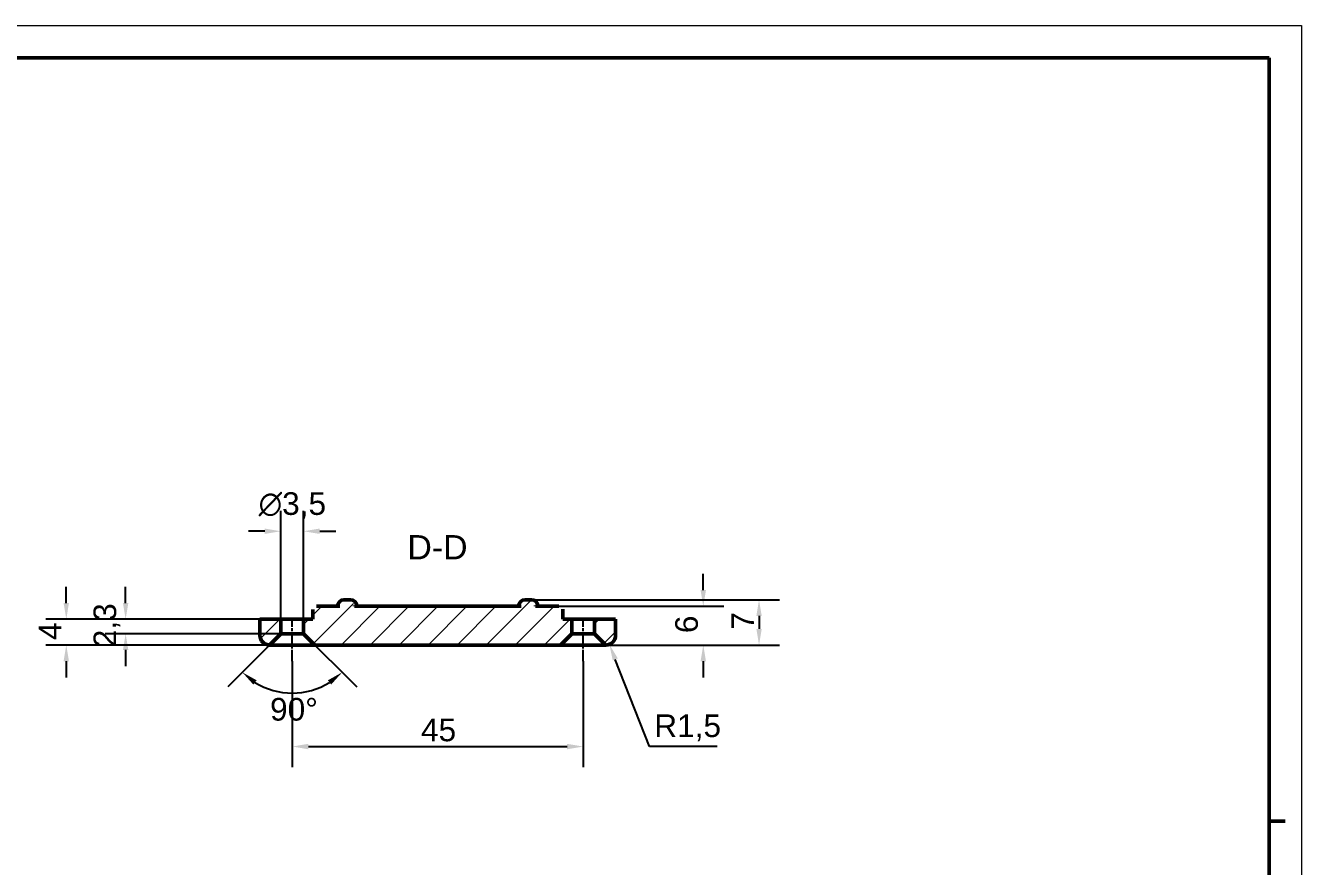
# Model space of a CAD drawing. Extents: x 0 to 594, y 0 to 420.
# Drawn here: x 396.7 to 594, y 290 to 420 of the extents above; entities that cross this region are included whole.
import ezdxf

# ---------------------------------------------------------------- set-up
doc = ezdxf.new("R2010")
doc.units = 0
doc.linetypes.add('CHAIN', pattern=[0.3543, 0.2362, -0.0295, 0.0591, -0.0295])
doc.layers.get('0').update_dxf_attribs({"lineweight": 25})
for name, color, linetype, lineweight in [('Geometria schizzo(ISO)', 7, 'Continuous', 50), ('Linea del centro(ISO)', 179, 'CHAIN', 25), ('Quote(ISO)', 7, 'Continuous', 25), ('Simboli(ISO)', 7, 'Continuous', 25), ('Spigoli visibili(ISO)', 7, 'Continuous', 50), ('Tratteggio', 3, 'Continuous', 9)]:
    doc.layers.add(name, color=color, linetype=linetype, lineweight=lineweight)
doc.styles.add('DEFAULT-ISO~0', font='ARIAL.TTF')
doc.styles.add('Stile testo32', font='ARIAL.TTF')
doc.dimstyles.new('DEFAULT-ISO-Metodo 1b', dxfattribs={"dimtxt": 3.5, "dimasz": 2.5, "dimexe": 3.175, "dimexo": 0, "dimgap": 0.762, "dimtad": 1, "dimtoh": 1, "dimrnd": 1e-08, "dimtxsty": 'DEFAULT-ISO~0', "dimcen": 0.09, "dimdle": 10, "dimclrd": 2, "dimclre": 2, "dimclrt": 6, "dimazin": 2, "dimtfac": 0.714286, "dimtofl": 0, "dimtmove": 0, "dimatfit": 3, "dimfxl": 0, "dimtolj": 1, "dimlwd": 25, "dimlwe": 25, "dimarcsym": 0})

# ---------------------------------------------------------------- blocks, each defined once
blk = doc.blocks.new('Bordi A2')
at = {"layer": 'Geometria schizzo(ISO)', "color": 4, "lineweight": 18}
for p, q in [((0, 420), (594, 420)), ((594, 420), (594, 0))]:
    blk.add_line(p, q, dxfattribs=at)
at = {"layer": 'Geometria schizzo(ISO)'}
for p, q in [((5, 415), (589, 415)), ((589, 415), (589, 5)), ((591.5, 297), (589, 297))]:
    blk.add_line(p, q, dxfattribs=at)
blk = doc.blocks.new('*D92')
at = {"layer": 'Defpoints', "color": 0, "linetype": 'Continuous'}
for p in [(437.92, 321.73), (482.92, 321.73), (482.92, 308.54)]:
    blk.add_point(p, dxfattribs=at)
at = {"layer": 'Quote(ISO)', "color": 2, "linetype": 'Continuous', "lineweight": 25}
for p, q in [((437.92, 321.73), (437.92, 305.37)), ((482.92, 321.73), (482.92, 305.37)), ((440.42, 308.54), (480.42, 308.54))]:
    blk.add_line(p, q, dxfattribs=at)
at = {"layer": 'Quote(ISO)', "color": 2, "linetype": 'Continuous'}
for points in [[(440.42, 308.96), (440.42, 308.12), (437.92, 308.54)], [(480.42, 308.96), (480.42, 308.12), (482.92, 308.54)]]:
    blk.add_solid(points, dxfattribs=at)
at = {"layer": 'Quote(ISO)', "color": 6, "linetype": 'Continuous', "lineweight": 25, "insert": (457.83, 312.86), "char_height": 3.5, "attachment_point": 1, "style": 'DEFAULT-ISO~0'}
blk.add_mtext('\\A1;45', dxfattribs=at)
blk = doc.blocks.new('*D93')
at = {"layer": 'Defpoints', "color": 0, "linetype": 'Continuous'}
for p in [(439.67, 341.82), (436.17, 328.23), (439.67, 328.23)]:
    blk.add_point(p, dxfattribs=at)
at = {"layer": 'Quote(ISO)', "color": 2, "linetype": 'Continuous', "lineweight": 25}
for p, q in [((436.17, 328.23), (436.17, 345)), ((439.67, 328.23), (439.67, 345)), ((433.67, 341.82), (431.17, 341.82)), ((442.17, 341.82), (444.67, 341.82))]:
    blk.add_line(p, q, dxfattribs=at)
at = {"layer": 'Quote(ISO)', "color": 2, "linetype": 'Continuous'}
for points in [[(433.67, 342.24), (433.67, 341.41), (436.17, 341.82)], [(442.17, 342.24), (442.17, 341.41), (439.67, 341.82)]]:
    blk.add_solid(points, dxfattribs=at)
at = {"layer": 'Quote(ISO)', "color": 6, "linetype": 'Continuous', "lineweight": 25, "insert": (432.73, 347.85), "char_height": 3.5, "attachment_point": 1, "style": 'DEFAULT-ISO~0'}
blk.add_mtext('\\A1;\\fAIGDT|b0|i0;\\H3.5000;n\\fArial|b0|i0;\\H3.5000;3,5', dxfattribs=at)
blk = doc.blocks.new('*D101')
at = {"layer": 'Defpoints', "color": 0, "linetype": 'Continuous'}
for p in [(437.92, 327.73), (439.67, 325.98), (434.42, 324.23), (435.1, 317.19)]:
    blk.add_point(p, dxfattribs=at)
at = {"layer": 'Quote(ISO)', "color": 2, "linetype": 'Continuous', "lineweight": 25}
for p, q in [((439.67, 325.98), (447.89, 317.77)), ((434.42, 324.23), (427.96, 317.77))]:
    blk.add_line(p, q, dxfattribs=at)
blk.add_arc((437.92, 327.73), 10.92, 238.1505, 301.8495, dxfattribs=at)
at = {"layer": 'Quote(ISO)', "color": 2, "linetype": 'Continuous'}
for points in [[(431.9, 318.13), (432.42, 318.78), (430.21, 320.01)], [(443.43, 318.78), (443.94, 318.13), (445.64, 320.01)]]:
    blk.add_solid(points, dxfattribs=at)
at = {"layer": 'Quote(ISO)', "color": 6, "linetype": 'Continuous', "lineweight": 25, "insert": (434.49, 316.05), "char_height": 3.5, "attachment_point": 1, "style": 'DEFAULT-ISO~0'}
blk.add_mtext('\\A1;90°', dxfattribs=at)
blk = doc.blocks.new('*D102')
at = {"layer": 'Defpoints', "color": 0, "linetype": 'Continuous'}
for p in [(486.42, 325.73), (486.97, 324.33)]:
    blk.add_point(p, dxfattribs=at)
at = {"layer": 'Quote(ISO)', "color": 2, "linetype": 'Continuous', "lineweight": 25}
for p, q in [((493.15, 308.54), (487.88, 322)), ((503.66, 308.54), (493.15, 308.54))]:
    blk.add_line(p, q, dxfattribs=at)
at = {"layer": 'Quote(ISO)', "color": 2, "linetype": 'Continuous'}
blk.add_solid([(488.27, 322.16), (487.49, 321.85), (486.97, 324.33)], dxfattribs=at)
at = {"layer": 'Quote(ISO)', "color": 6, "linetype": 'Continuous', "lineweight": 25, "insert": (493.91, 313.51), "char_height": 3.5, "attachment_point": 1, "style": 'DEFAULT-ISO~0'}
blk.add_mtext('\\A1;R1,5', dxfattribs=at)
blk = doc.blocks.new('*D103')
at = {"layer": 'Defpoints', "color": 0, "linetype": 'Continuous'}
for p in [(432.92, 328.23), (412.16, 325.98), (436.17, 325.98)]:
    blk.add_point(p, dxfattribs=at)
at = {"layer": 'Quote(ISO)', "color": 2, "linetype": 'Continuous', "lineweight": 25}
for p, q in [((412.16, 330.73), (412.16, 333.23)), ((432.92, 328.23), (408.98, 328.23)), ((436.17, 325.98), (408.98, 325.98)), ((412.16, 323.48), (412.16, 320.98))]:
    blk.add_line(p, q, dxfattribs=at)
at = {"layer": 'Quote(ISO)', "color": 2, "linetype": 'Continuous'}
for points in [[(411.74, 330.73), (412.57, 330.73), (412.16, 328.23)], [(411.74, 323.48), (412.57, 323.48), (412.16, 325.98)]]:
    blk.add_solid(points, dxfattribs=at)
at = {"layer": 'Quote(ISO)', "color": 6, "linetype": 'Continuous', "lineweight": 25, "insert": (407.19, 323.89), "char_height": 3.5, "attachment_point": 1, "rotation": 90, "style": 'DEFAULT-ISO~0'}
blk.add_mtext('\\A1;2,3', dxfattribs=at)
blk = doc.blocks.new('*D104')
at = {"layer": 'Defpoints', "color": 0, "linetype": 'Continuous'}
for p in [(432.92, 328.23), (402.98, 324.23), (437.92, 324.23)]:
    blk.add_point(p, dxfattribs=at)
at = {"layer": 'Quote(ISO)', "color": 2, "linetype": 'Continuous', "lineweight": 25}
for p, q in [((402.98, 330.73), (402.98, 333.23)), ((432.92, 328.23), (399.8, 328.23)), ((437.92, 324.23), (399.8, 324.23)), ((402.98, 321.73), (402.98, 319.23))]:
    blk.add_line(p, q, dxfattribs=at)
at = {"layer": 'Quote(ISO)', "color": 2, "linetype": 'Continuous'}
for points in [[(402.56, 330.73), (403.39, 330.73), (402.98, 328.23)], [(402.56, 321.73), (403.39, 321.73), (402.98, 324.23)]]:
    blk.add_solid(points, dxfattribs=at)
at = {"layer": 'Quote(ISO)', "color": 6, "linetype": 'Continuous', "lineweight": 25, "insert": (398.71, 325.02), "char_height": 3.5, "attachment_point": 1, "rotation": 90, "style": 'DEFAULT-ISO~0'}
blk.add_mtext('\\A1;4', dxfattribs=at)
blk = doc.blocks.new('*D105')
at = {"layer": 'Defpoints', "color": 0, "linetype": 'Continuous'}
for p in [(479.14, 330.23), (501.49, 330.23), (486.42, 324.23)]:
    blk.add_point(p, dxfattribs=at)
at = {"layer": 'Quote(ISO)', "color": 2, "linetype": 'Continuous', "lineweight": 25}
for p, q in [((501.49, 332.73), (501.49, 335.23)), ((479.14, 330.23), (504.66, 330.23)), ((486.42, 324.23), (504.66, 324.23)), ((501.49, 321.73), (501.49, 319.23))]:
    blk.add_line(p, q, dxfattribs=at)
at = {"layer": 'Quote(ISO)', "color": 2, "linetype": 'Continuous'}
for points in [[(501.07, 332.73), (501.91, 332.73), (501.49, 330.23)], [(501.07, 321.73), (501.91, 321.73), (501.49, 324.23)]]:
    blk.add_solid(points, dxfattribs=at)
at = {"layer": 'Quote(ISO)', "color": 6, "linetype": 'Continuous', "lineweight": 25, "insert": (497.15, 326.07), "char_height": 3.5, "attachment_point": 1, "rotation": 90, "style": 'DEFAULT-ISO~0'}
blk.add_mtext('\\A1;6', dxfattribs=at)
blk = doc.blocks.new('*D106')
at = {"layer": 'Defpoints', "color": 0, "linetype": 'Continuous'}
for p in [(474.42, 331.23), (484.67, 324.23), (510.11, 324.23)]:
    blk.add_point(p, dxfattribs=at)
at = {"layer": 'Quote(ISO)', "color": 2, "linetype": 'Continuous', "lineweight": 25}
for p, q in [((474.42, 331.23), (513.29, 331.23)), ((510.11, 328.73), (510.11, 326.73)), ((484.67, 324.23), (513.29, 324.23))]:
    blk.add_line(p, q, dxfattribs=at)
at = {"layer": 'Quote(ISO)', "color": 2, "linetype": 'Continuous'}
for points in [[(509.7, 328.73), (510.53, 328.73), (510.11, 331.23)], [(509.7, 326.73), (510.53, 326.73), (510.11, 324.23)]]:
    blk.add_solid(points, dxfattribs=at)
at = {"layer": 'Quote(ISO)', "color": 6, "linetype": 'Continuous', "lineweight": 25, "insert": (505.85, 326.6), "char_height": 3.5, "attachment_point": 1, "rotation": 90, "style": 'DEFAULT-ISO~0'}
blk.add_mtext('\\A1;7', dxfattribs=at)

msp = doc.modelspace()

# ---------------------------------------------------------------- hatches: boundary and pattern name
at = {"layer": 'Tratteggio'}
h = msp.add_hatch(dxfattribs=at)
h.set_pattern_fill('ANSI31', color=256, scale=25.4, style=0)
h.set_pattern_definition([(45, (0, 0), (-2.245064, 2.245064), [])])
edge = h.paths.add_edge_path()
edge.add_line((484.674, 328.23), (484.674, 325.98))
edge.add_line((484.674, 325.98), (486.424, 324.23))
edge.add_ellipse((486.424, 325.73), major_axis=(0, -1.5), ratio=1, start_angle=0, end_angle=90)
edge.add_line((487.924, 325.73), (487.924, 328.23))
edge.add_line((487.924, 328.23), (484.674, 328.23))
edge = h.paths.add_edge_path()
edge.add_ellipse((434.424, 325.73), major_axis=(-1.5, 0), ratio=1, start_angle=0, end_angle=90)
edge.add_line((434.424, 324.23), (436.174, 325.98))
edge.add_line((436.174, 325.98), (436.174, 328.23))
edge.add_line((436.174, 328.23), (432.924, 328.23))
edge.add_line((432.924, 328.23), (432.924, 325.73))
edge = h.paths.add_edge_path()
edge.add_line((473.306, 330.23), (447.542, 330.23))
edge.add_spline(control_points=[(447.542, 330.23), (447.542, 330.307), (447.527, 330.398), (447.476, 330.549), (447.429, 330.636), (447.317, 330.78), (447.227, 330.859), (447.084, 330.948), (447.011, 330.984), (446.79, 331.067), (446.591, 331.096), (446.424, 331.096), (446.257, 331.096), (446.058, 331.067), (445.838, 330.984), (445.764, 330.948), (445.621, 330.859), (445.531, 330.78), (445.419, 330.636), (445.372, 330.549), (445.321, 330.398), (445.306, 330.307), (445.306, 330.23)], knot_values=[-0.1484537, -0.1484537, -0.1484537, -0.1484537, -0.1253896, -0.1253896, -0.1006571, -0.1006571, -0.0706813, -0.0706813, -0.050175, -0.050175, 0, 0, 0, 0.050175, 0.050175, 0.0706813, 0.0706813, 0.1006571, 0.1006571, 0.1253896, 0.1253896, 0.1484537, 0.1484537, 0.1484537, 0.1484537], degree=3, periodic=0)
edge.add_line((445.306, 330.23), (441.705, 330.23))
edge.add_spline(control_points=[(441.705, 330.23), (441.619, 330.23), (441.518, 330.214), (441.371, 330.16), (441.298, 330.117), (441.2, 330.027), (441.155, 329.966), (441.106, 329.856), (441.091, 329.788), (441.091, 329.73)], knot_values=[0.1171826, 0.1171826, 0.1171826, 0.1171826, 0.1428775, 0.1428775, 0.1640915, 0.1640915, 0.1828657, 0.1828657, 0.2002992, 0.2002992, 0.2002992, 0.2002992], degree=3, periodic=0)
edge.add_line((441.091, 329.73), (441.091, 328.23))
edge.add_line((441.091, 328.23), (439.674, 328.23))
edge.add_line((439.674, 328.23), (439.674, 325.98))
edge.add_line((439.674, 325.98), (441.424, 324.23))
edge.add_line((441.424, 324.23), (479.424, 324.23))
edge.add_line((479.424, 324.23), (481.174, 325.98))
edge.add_line((481.174, 325.98), (481.174, 328.23))
edge.add_line((481.174, 328.23), (479.757, 328.23))
edge.add_line((479.757, 328.23), (479.757, 329.73))
edge.add_spline(control_points=[(479.757, 329.73), (479.757, 329.788), (479.742, 329.856), (479.693, 329.966), (479.648, 330.027), (479.55, 330.117), (479.477, 330.16), (479.33, 330.214), (479.229, 330.23), (479.143, 330.23)], knot_values=[0.2002992, 0.2002992, 0.2002992, 0.2002992, 0.2177327, 0.2177327, 0.2365069, 0.2365069, 0.2577208, 0.2577208, 0.2834157, 0.2834157, 0.2834157, 0.2834157], degree=3, periodic=0)
edge.add_line((479.143, 330.23), (475.542, 330.23))
edge.add_spline(control_points=[(475.542, 330.23), (475.542, 330.307), (475.527, 330.398), (475.476, 330.549), (475.429, 330.636), (475.317, 330.78), (475.227, 330.859), (475.084, 330.948), (475.011, 330.984), (474.79, 331.067), (474.591, 331.096), (474.424, 331.096), (474.257, 331.096), (474.058, 331.067), (473.838, 330.984), (473.764, 330.948), (473.621, 330.859), (473.531, 330.78), (473.419, 330.636), (473.372, 330.549), (473.321, 330.398), (473.306, 330.307), (473.306, 330.23)], knot_values=[-0.1484537, -0.1484537, -0.1484537, -0.1484537, -0.1253896, -0.1253896, -0.1006571, -0.1006571, -0.0706813, -0.0706813, -0.050175, -0.050175, 0, 0, 0, 0.050175, 0.050175, 0.0706813, 0.0706813, 0.1006571, 0.1006571, 0.1253896, 0.1253896, 0.1484537, 0.1484537, 0.1484537, 0.1484537], degree=3, periodic=0)

# ---------------------------------------------------------------- linework, layer by layer
at = {"layer": 'Linea del centro(ISO)', "linetype": 'CHAIN', "ltscale": 7.50055}
for p, q in [((437.924, 321.73), (437.924, 328.48)), ((482.924, 321.73), (482.924, 328.48))]:
    msp.add_line(p, q, dxfattribs=at)
at = {"layer": 'Spigoli visibili(ISO)'}
for p, q in [((441.091, 329.73), (441.091, 328.23)), ((445.306, 330.23), (441.705, 330.23)), ((445.924, 331.23), (446.924, 331.23)), ((473.306, 330.23), (447.542, 330.23)), ((473.924, 331.23), (474.924, 331.23)), ((479.143, 330.23), (475.542, 330.23)), ((479.757, 328.23), (479.757, 329.73)), ((436.174, 328.23), (432.924, 328.23)), ((432.924, 328.23), (432.924, 325.73)), ((436.174, 325.98), (436.174, 328.23)), ((436.174, 328.23), (439.674, 328.23)), ((441.091, 328.23), (439.674, 328.23)), ((439.674, 328.23), (439.674, 325.98)), ((481.174, 328.23), (479.757, 328.23)), ((481.174, 325.98), (481.174, 328.23)), ((481.174, 328.23), (484.674, 328.23)), ((487.924, 328.23), (484.674, 328.23)), ((484.674, 328.23), (484.674, 325.98)), ((487.924, 325.73), (487.924, 328.23)), ((434.424, 324.23), (436.174, 325.98)), ((436.174, 325.98), (439.674, 325.98)), ((439.674, 325.98), (441.424, 324.23)), ((479.424, 324.23), (481.174, 325.98)), ((481.174, 325.98), (484.674, 325.98)), ((484.674, 325.98), (486.424, 324.23)), ((437.924, 324.23), (434.424, 324.23)), ((441.424, 324.23), (437.924, 324.23)), ((441.424, 324.23), (479.424, 324.23)), ((482.924, 324.23), (479.424, 324.23)), ((486.424, 324.23), (482.924, 324.23))]:
    msp.add_line(p, q, dxfattribs=at)
at = {"layer": 'Spigoli visibili(ISO)', "flags": 128}
for points in [[(441.705, 330.23), (441.67, 330.229)], [(447.542, 330.23), (447.53, 330.361)], [(475.542, 330.23), (475.53, 330.361)], [(479.757, 329.73), (479.755, 329.766)]]:
    msp.add_lwpolyline(points, dxfattribs=at)
at = {"layer": 'Spigoli visibili(ISO)'}
for centre, radius, start, end in [((445.924, 330.23), 1, 90, 180), ((446.924, 330.23), 1, 0, 90), ((473.924, 330.23), 1, 90, 180), ((474.924, 330.23), 1, 0, 90), ((434.424, 325.73), 1.5, 180, 270), ((486.424, 325.73), 1.5, 270, 0)]:
    msp.add_arc(centre, radius, start, end, dxfattribs=at)

# ---------------------------------------------------------------- block references
msp.add_blockref('Bordi A2', (0, 0))

# ---------------------------------------------------------------- texts
at = {"layer": 'Simboli(ISO)', "color": 7, "insert": (455.729, 337.48, -78.41), "char_height": 3.75, "attachment_point": 7, "style": 'Stile testo32'}
msp.add_mtext('D-D ', dxfattribs=at)

# ---------------------------------------------------------------- dimensions: what is measured, and where the dimension line sits
at = {"layer": 'Quote(ISO)', "color": 2, "linetype": 'Continuous', "lineweight": 25}
dim = msp.add_linear_dim(base=(439.674, 341.824), p1=(436.174, 328.23), p2=(439.674, 328.23), angle=180, text='\\fAIGDT|b0|i0;\\H3.5000;n\\fArial|b0|i0;\\H3.5000;<>', dimstyle='DEFAULT-ISO-Metodo 1b', override={"dimdec": 2, "dimtp": 0, "dimtm": 0, "dimtdec": 2}, dxfattribs=at)
dim.commit()
dim.dimension.update_dxf_attribs({"geometry": '*D93', "text_midpoint": (437.924, 341.824), "dimtype": 160})
for base, p1, p2, angle, override, picture, middle in [((501.489, 330.23), (486.424, 324.23), (479.143, 330.23), 270, {"dimtoh": 0, "dimdec": 2, "dimtp": 0, "dimtm": 0, "dimtdec": 2, "dimtmove": 1}, '*D105', (501.489, 327.23)), ((402.976, 324.23), (432.924, 328.23), (437.924, 324.23), 90, {"dimtoh": 0, "dimdec": 2, "dimtp": 0, "dimtm": 0, "dimtdec": 2, "dimtmove": 1}, '*D104', (402.976, 326.23)), ((412.15600184, 325.979934583), (432.92407496, 328.229934583), (436.17407486, 325.979934583), 90, {"dimtoh": 0, "dimdec": 1, "dimtp": 0, "dimtm": 0, "dimtdec": 2, "dimtmove": 1}, '*D103', (412.15600184, 327.104934583)), ((510.114, 324.23), (474.424, 331.23), (484.674, 324.23), 270, {"dimtoh": 0, "dimdec": 2, "dimtp": 0, "dimtm": 0, "dimtdec": 2, "dimtmove": 1}, '*D106', (510.114, 327.73)), ((482.924, 308.541), (437.924, 321.73), (482.924, 321.73), 180, {"dimdec": 2, "dimtp": 0, "dimtm": 0, "dimtdec": 2}, '*D92', (460.424, 308.541))]:
    dim = msp.add_linear_dim(base=base, p1=p1, p2=p2, angle=angle, dimstyle='DEFAULT-ISO-Metodo 1b', override=override, dxfattribs=at)
    dim.commit()
    dim.dimension.update_dxf_attribs({"geometry": picture, "text_midpoint": middle, "dimtype": 160})
dim = msp.add_angular_dim_3p(base=(435.099, 317.186), center=(437.924, 327.73), p1=(434.424, 324.23), p2=(439.674, 325.98), dimstyle='DEFAULT-ISO-Metodo 1b', override={"dimtad": 2, "dimtih": 1, "dimadec": 2, "dimtp": 0, "dimtm": 0, "dimtdec": 2}, dxfattribs=at)
dim.commit()
dim.dimension.update_dxf_attribs({"geometry": '*D101', "text_midpoint": (437.924, 316.814), "dimtype": 165})
dim = msp.add_radius_dim(center=(486.424, 325.73), mpoint=(486.971, 324.333), dimstyle='DEFAULT-ISO-Metodo 1b', override={"dimtih": 1, "dimdec": 2, "dimcen": 0, "dimtp": 0, "dimtm": 0, "dimtdec": 2}, dxfattribs=at)
dim.commit()
dim.dimension.update_dxf_attribs({"geometry": '*D102', "text_midpoint": (498.786, 308.54), "dimtype": 164})

doc.saveas('drawing.dxf')
